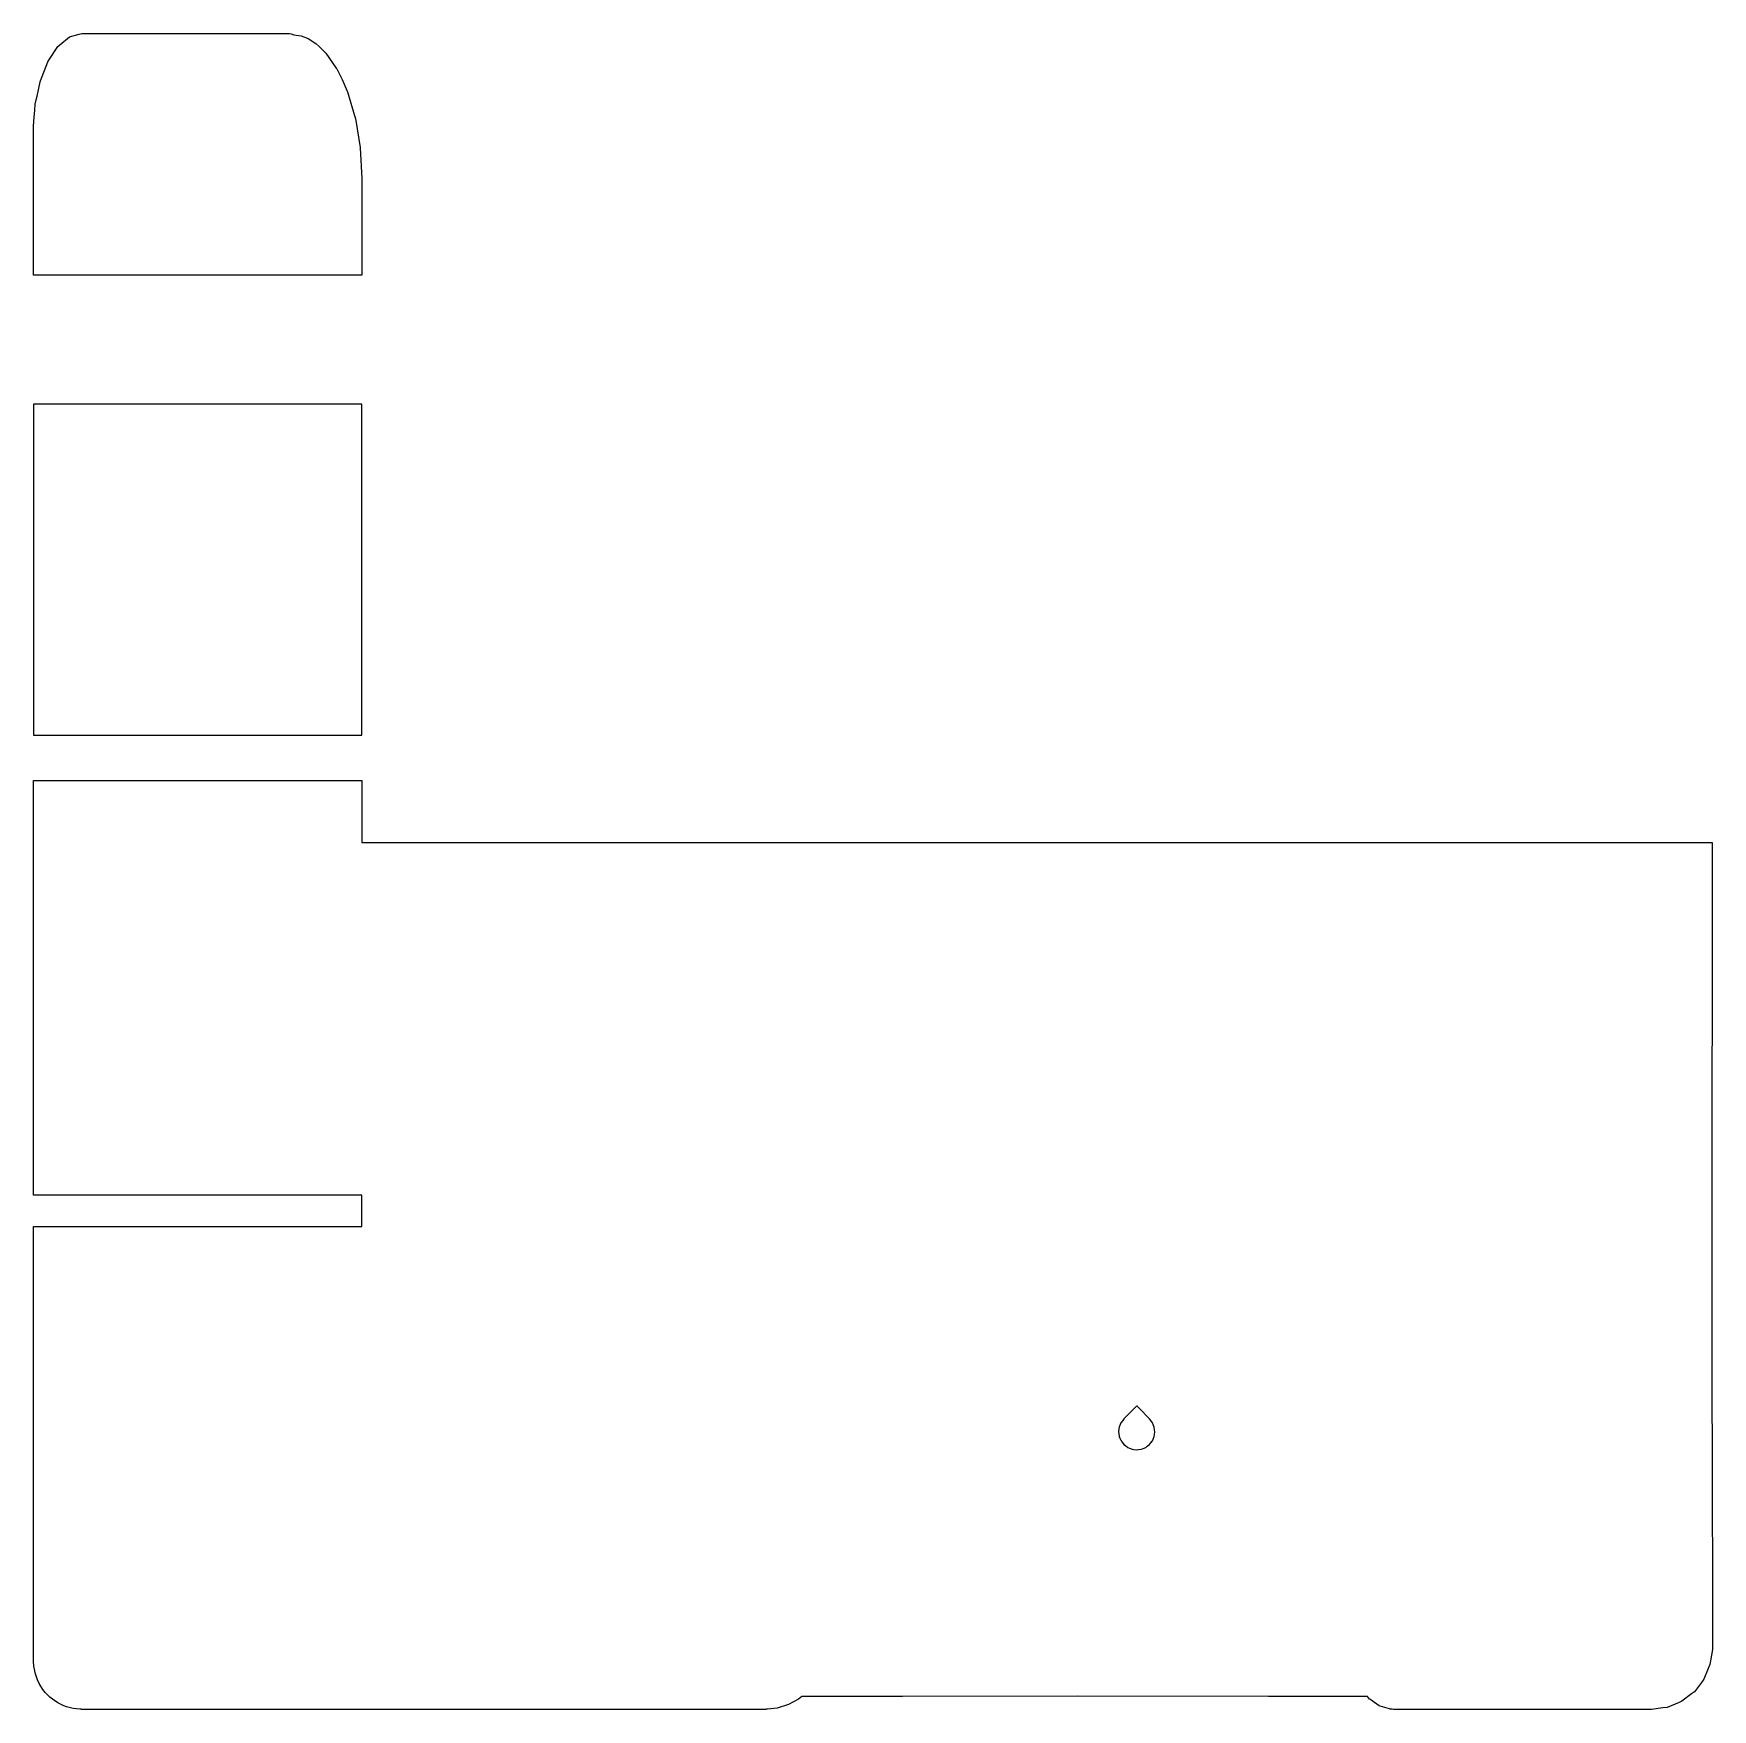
# Model space of a CAD drawing. Header units: metres. Extents: x 2.4 to 72, y -16 to 53.4.
import ezdxf

# ---------------------------------------------------------------- set-up
doc = ezdxf.new("R2010")
doc.units = ezdxf.units.M

msp = doc.modelspace()

# ---------------------------------------------------------------- linework, layer by layer
for p, q in [((3.036, 52.302), (3.4, 52.86)), ((3.4, 52.86), (3.483, 52.929)), ((3.483, 52.929), (3.882, 53.26)), ((3.882, 53.26), (4.293, 53.368)), ((4.293, 53.368), (4.4, 53.396)), ((4.4, 53.396), (5.302, 53.396)), ((5.302, 53.396), (13, 53.396)), ((13, 53.396), (13.07, 53.381)), ((13.07, 53.381), (13.183, 53.348)), ((13.183, 53.348), (13.48, 53.309)), ((13.48, 53.309), (13.781, 53.19)), ((13.781, 53.19), (14.088, 52.979)), ((14.088, 52.979), (14.213, 52.876)), ((14.213, 52.876), (14.507, 52.584)), ((2.684, 51.439), (2.986, 52.225)), ((2.986, 52.225), (3.036, 52.302)), ((14.507, 52.584), (14.942, 51.966)), ((14.942, 51.966), (14.959, 51.94)), ((14.959, 51.94), (14.964, 51.931)), ((14.964, 51.931), (15.19, 51.496)), ((15.19, 51.496), (15.392, 51.015)), ((2.51, 50.655), (2.545, 50.801)), ((2.545, 50.801), (2.668, 51.396)), ((2.668, 51.396), (2.684, 51.439)), ((15.392, 51.015), (15.403, 50.985)), ((15.403, 50.985), (15.725, 49.906)), ((2.413, 49.774), (2.449, 50.227)), ((2.449, 50.227), (2.468, 50.48)), ((2.468, 50.48), (2.51, 50.655)), ((2.4, 49.639), (2.405, 49.686)), ((2.4, 48.962), (2.4, 49.639)), ((2.405, 49.686), (2.413, 49.774)), ((15.725, 49.906), (15.731, 49.875)), ((15.731, 49.875), (15.93, 48.68)), ((2.4, 47.447), (2.4, 48.962)), ((15.93, 48.68), (15.932, 48.663)), ((15.932, 48.663), (16, 47.396)), ((2.4, 46.453), (2.4, 47.447)), ((16, 47.396), (16, 47.315)), ((16, 47.396), (16, 47.396)), ((16, 47.315), (16, 47.249)), ((16, 47.249), (16, 46.973)), ((16, 46.973), (16, 45.184)), ((2.4, 45.99), (2.4, 46.453)), ((2.4, 45.762), (2.4, 45.99)), ((2.4, 43.396), (2.4, 45.762)), ((16, 45.184), (16, 44.487)), ((16, 44.487), (16, 43.872)), ((16, 43.872), (16, 43.396)), ((12.527, 43.396), (2.4, 43.396)), ((16, 43.396), (12.527, 43.396)), ((9.346, 38.049), (2.4, 38.049)), ((2.4, 38.049), (2.4, 35.89)), ((16, 38.049), (9.346, 38.049)), ((16, 35.89), (16, 38.049)), ((2.4, 35.89), (2.4, 34.736)), ((16, 34.736), (16, 35.89)), ((2.4, 34.736), (2.4, 32.567)), ((16, 31.12), (16, 34.736)), ((2.4, 32.567), (2.4, 31.12)), ((2.4, 31.12), (2.4, 28.097)), ((16, 24.344), (16, 31.12)), ((2.4, 28.097), (2.4, 24.344)), ((2.4, 24.344), (13.042, 24.344)), ((13.042, 24.344), (16, 24.344)), ((16, 24.344), (16, 24.344)), ((2.4, 16.026), (2.4, 22.46)), ((2.4, 22.46), (5.358, 22.46)), ((5.358, 22.46), (16, 22.46)), ((16, 22.46), (16, 21.233)), ((16, 21.233), (16, 20.379)), ((16, 20.379), (16, 20.005)), ((16, 20.005), (16, 19.9)), ((16, 19.9), (28.349, 19.9)), ((28.349, 19.9), (29.951, 19.9)), ((29.951, 19.9), (31.752, 19.9)), ((31.752, 19.9), (55.494, 19.9)), ((55.494, 19.9), (61.64, 19.9)), ((61.64, 19.9), (65.653, 19.9)), ((65.653, 19.9), (67.559, 19.9)), ((67.559, 19.9), (71.947, 19.9)), ((71.947, 19.9), (71.947, 14.653)), ((2.4, 13.778), (2.4, 16.026)), ((71.947, 14.653), (71.933, 8.288)), ((2.4, 13.415), (2.4, 13.778)), ((2.4, 12.986), (2.4, 13.415)), ((2.4, 12.54), (2.4, 12.986)), ((2.4, 12.135), (2.4, 12.54)), ((2.4, 10.67), (2.4, 12.135)), ((2.4, 10.245), (2.4, 10.67)), ((2.4, 9.876), (2.4, 10.245)), ((2.4, 9.597), (2.4, 9.876)), ((2.4, 9.412), (2.4, 9.597)), ((2.4, 5.291), (2.4, 9.412)), ((71.932, 8.029), (71.93, -1.812)), ((71.933, 8.288), (71.932, 8.029)), ((13.042, 5.291), (2.4, 5.291)), ((16, 5.291), (13.042, 5.291)), ((16, 4.349), (16, 5.291)), ((16, 4.025), (16, 4.349)), ((2.4, -5.221), (2.4, 4)), ((2.4, 4), (3.412, 4)), ((3.412, 4), (16, 4)), ((16, 4), (16, 4.025)), ((71.93, -1.812), (71.951, -11.215)), ((48.1, -3.426), (47.668, -3.867)), ((48.204, -3.532), (48.1, -3.426)), ((47.447, -4.129), (47.419, -4.199)), ((47.519, -4.033), (47.447, -4.129)), ((47.564, -3.973), (47.519, -4.033)), ((47.668, -3.867), (47.564, -3.973)), ((48.636, -3.973), (48.204, -3.532)), ((48.681, -4.033), (48.636, -3.973)), ((48.753, -4.129), (48.681, -4.033)), ((48.798, -4.239), (48.753, -4.129)), ((47.365, -4.385), (47.35, -4.503)), ((47.35, -4.503), (47.36, -4.578)), ((47.36, -4.578), (47.377, -4.696)), ((47.374, -4.31), (47.365, -4.385)), ((47.419, -4.199), (47.374, -4.31)), ((47.377, -4.696), (47.406, -4.766)), ((47.406, -4.766), (47.452, -4.876)), ((48.748, -4.876), (48.777, -4.806)), ((48.777, -4.806), (48.823, -4.696)), ((48.826, -4.31), (48.798, -4.239)), ((48.823, -4.696), (48.834, -4.621)), ((48.841, -4.428), (48.826, -4.31)), ((48.834, -4.621), (48.85, -4.503)), ((48.85, -4.503), (48.841, -4.428)), ((48.85, -4.503), (48.85, -4.503)), ((2.4, -12.113), (2.4, -5.221)), ((47.452, -4.876), (47.499, -4.936)), ((47.499, -4.936), (47.572, -5.03)), ((47.572, -5.03), (47.632, -5.076)), ((47.632, -5.076), (47.727, -5.148)), ((47.727, -5.148), (47.796, -5.177)), ((47.796, -5.177), (47.907, -5.222)), ((47.907, -5.222), (47.982, -5.232)), ((47.982, -5.232), (48.1, -5.248)), ((48.1, -5.248), (48.175, -5.238)), ((48.175, -5.238), (48.293, -5.222)), ((48.293, -5.222), (48.363, -5.194)), ((48.363, -5.194), (48.473, -5.148)), ((48.473, -5.148), (48.534, -5.102)), ((48.534, -5.102), (48.628, -5.03)), ((48.628, -5.03), (48.675, -4.97)), ((48.675, -4.97), (48.748, -4.876)), ((71.951, -11.215), (71.95, -13.5)), ((2.4, -12.2), (2.4, -12.113)), ((2.4, -12.649), (2.4, -12.2)), ((2.4, -13.995), (2.4, -12.649)), ((71.937, -13.606), (71.849, -14.147)), ((71.95, -13.5), (71.937, -13.606)), ((2.4, -14), (2.4, -13.995)), ((2.413, -14.211), (2.4, -14)), ((2.432, -14.33), (2.413, -14.211)), ((2.46, -14.485), (2.432, -14.33)), ((2.567, -14.778), (2.46, -14.485)), ((71.781, -14.312), (71.599, -14.75)), ((71.849, -14.147), (71.781, -14.312)), ((2.63, -14.928), (2.567, -14.778)), ((2.787, -15.175), (2.63, -14.928)), ((2.881, -15.297), (2.787, -15.175)), ((3.069, -15.491), (2.881, -15.297)), ((71.202, -15.268), (71.087, -15.356)), ((71.499, -14.882), (71.202, -15.268)), ((71.599, -14.75), (71.499, -14.882)), ((3.182, -15.578), (3.069, -15.491)), ((3.402, -15.733), (3.182, -15.578)), ((3.659, -15.852), (3.402, -15.733)), ((3.402, -15.733), (3.402, -15.733)), ((3.763, -15.895), (3.659, -15.852)), ((4.034, -15.965), (3.763, -15.895)), ((4.322, -15.99), (4.034, -15.965)), ((4.366, -15.996), (4.322, -15.99)), ((4.384, -15.998), (4.366, -15.996)), ((32.75, -15.993), (32.726, -15.997)), ((32.8, -15.987), (32.75, -15.993)), ((33.205, -15.948), (32.8, -15.987)), ((33.637, -15.816), (33.205, -15.948)), ((33.676, -15.8), (33.637, -15.816)), ((34.087, -15.58), (33.676, -15.8)), ((34.095, -15.574), (34.087, -15.58)), ((34.23, -15.463), (34.095, -15.574)), ((38.391, -15.463), (34.23, -15.463)), ((45.658, -15.45), (38.391, -15.463)), ((53.554, -15.464), (45.658, -15.45)), ((57.664, -15.47), (53.554, -15.464)), ((57.747, -15.569), (57.664, -15.47)), ((57.754, -15.574), (57.747, -15.569)), ((58.147, -15.85), (57.754, -15.574)), ((58.184, -15.865), (58.147, -15.85)), ((58.579, -15.982), (58.184, -15.865)), ((58.597, -15.985), (58.579, -15.982)), ((58.618, -15.989), (58.597, -15.985)), ((58.677, -15.995), (58.618, -15.989)), ((58.736, -15.999), (58.677, -15.995)), ((69.893, -15.94), (69.429, -16)), ((70.081, -15.915), (69.893, -15.94)), ((70.578, -15.709), (70.081, -15.915)), ((70.684, -15.665), (70.578, -15.709)), ((71.087, -15.356), (70.684, -15.665)), ((4.4, -16), (4.384, -15.998)), ((6.014, -16), (4.4, -16)), ((27.891, -16), (6.014, -16)), ((31.626, -16), (27.891, -16)), ((32.7, -16), (31.626, -16)), ((32.726, -15.997), (32.7, -16)), ((58.738, -15.999), (58.736, -15.999)), ((58.798, -16), (58.738, -15.999)), ((58.8, -16), (58.798, -16)), ((59.213, -16), (58.8, -16)), ((64.31, -16), (59.213, -16)), ((69.368, -16), (64.31, -16)), ((69.412, -16), (69.368, -16)), ((69.429, -16), (69.412, -16))]:
    msp.add_line(p, q)

doc.saveas('drawing.dxf')
